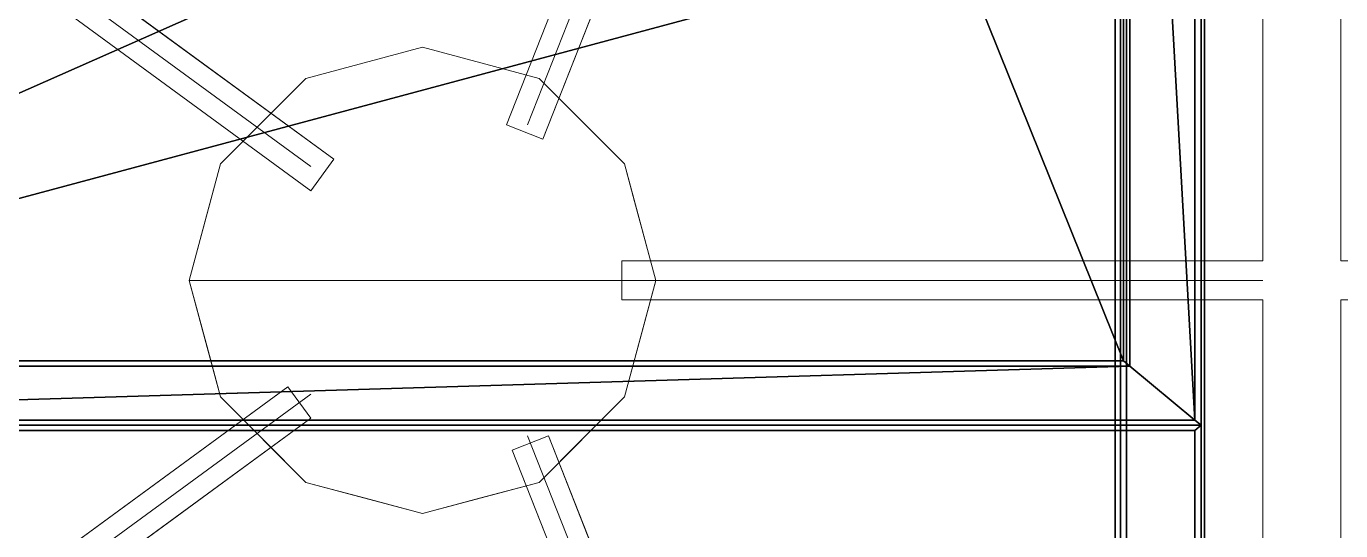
# Model space of a CAD drawing. Header units: inches. Extents: x 11 to 371, y 57 to 381.
# Drawn here: x 15.52 to 23.98, y 127.33 to 130.57 of the extents above; entities that cross this region are included whole.
import ezdxf

# ---------------------------------------------------------------- set-up
doc = ezdxf.new("R2010")
doc.units = ezdxf.units.IN
doc.header["$MEASUREMENT"] = 0
doc.layers.add('Equip', color=2, linetype='Continuous')
doc.layers.add('Stove', color=5, linetype='Continuous', lineweight=9)

# ---------------------------------------------------------------- blocks, each defined once
blk = doc.blocks.new('Range-Classic-D_83880-_3D_0')
for p, q in [((-7.7317, -6.625, 37.0625), (-10.75, -2.5, 37.0625)), ((-6.2683, -6.625, 37.0625), (-3.25, -2.5, 37.0625)), ((-8, -8.0192, 37.0625), (-13.5, -10.1875, 37.0625)), ((-6, -8.0192, 37.0625), (-0.5, -10.1875, 37.0625)), ((-7, -8.625, 37.0625), (-7, -12.75, 37.0625))]:
    blk.add_line(p, q)
for points in [[(-14.9375, 0, 2), (14.9375, 0, 2), (14.9375, -24.3125, 2), (-14.9375, -24.3125, 2)], [(-14.9375, 0, 35.5625), (-14.9375, -24.3125, 35.5625), (14.9375, -24.3125, 35.5625), (14.9375, 0, 35.5625)], [(-7.8866, -6.625, 36.5625), (-7.8866, -6.625, 37.0625), (-10.9049, -2.5, 37.0625), (-10.9049, -2.5, 36.5625)], [(-10.5951, -2.5, 37.0625), (-7.6848, -6.4774, 37.0625), (-7.6848, -6.4774, 36.5625), (-10.5951, -2.5, 36.5625)], [(-6.4232, -6.625, 36.5625), (-6.4232, -6.625, 37.0625), (-3.4049, -2.5, 37.0625), (-3.4049, -2.5, 36.5625)], [(-3.0951, -2.5, 37.0625), (-6.2214, -6.7726, 37.0625), (-6.2214, -6.7726, 36.5625), (-3.0951, -2.5, 36.5625)], [(-7.6848, -6.4774, 36.5625), (-7.6848, -6.4774, 37.0625), (-7.8866, -6.625, 37.0625), (-7.8866, -6.625, 36.5625)], [(-6.2214, -6.7726, 36.5625), (-6.2214, -6.7726, 37.0625), (-6.4232, -6.625, 37.0625), (-6.4232, -6.625, 36.5625)], [(-13.5, -10.0531, 37.0625), (-8.0917, -7.921, 37.0625), (-8.0917, -7.921, 36.5625), (-13.5, -10.0531, 36.5625)], [(-8.0917, -7.921, 37.0625), (-8, -8.1536, 37.0625), (-8, -8.1536, 36.5625), (-8.0917, -7.921, 36.5625)], [(-6.0917, -8.1174, 36.5625), (-6.0917, -8.1174, 37.0625), (-6, -7.8849, 37.0625), (-6, -7.8849, 36.5625)], [(-6, -7.8849, 36.5625), (-6, -7.8849, 37.0625), (-0.5, -10.0531, 37.0625), (-0.5, -10.0531, 36.5625)], [(-8, -8.1536, 36.5625), (-8, -8.1536, 37.0625), (-13.5, -10.3219, 37.0625), (-13.5, -10.3219, 36.5625)], [(-0.5, -10.3219, 36.5625), (-0.5, -10.3219, 37.0625), (-6.0917, -8.1174, 37.0625), (-6.0917, -8.1174, 36.5625)], [(-7.125, -8.625, 36.5625), (-7.125, -8.625, 37.0625), (-6.875, -8.625, 37.0625), (-6.875, -8.625, 36.5625)], [(-7.125, -12.75, 37.0625), (-7.125, -8.625, 37.0625), (-7.125, -8.625, 36.5625), (-7.125, -12.75, 36.5625)], [(-6.875, -8.625, 37.0625), (-6.875, -12.75, 37.0625), (-6.875, -12.75, 36.5625), (-6.875, -8.625, 36.5625)], [(-10.5951, -12.75, 36.5625), (-10.5951, -12.75, 37.0625), (-7.125, -12.75, 37.0625), (-7.125, -12.75, 36.5625)], [(-6.875, -12.75, 36.5625), (-6.875, -12.75, 37.0625), (-3.4049, -12.75, 37.0625), (-3.4049, -12.75, 36.5625)], [(-7.125, -13.25, 37.0625), (-10.5951, -13.25, 37.0625), (-10.5951, -13.25, 36.5625), (-7.125, -13.25, 36.5625)], [(-7.125, -17.375, 36.5625), (-7.125, -17.375, 37.0625), (-7.125, -13.25, 37.0625), (-7.125, -13.25, 36.5625)], [(-6.875, -13.25, 36.5625), (-6.875, -13.25, 37.0625), (-6.875, -17.375, 37.0625), (-6.875, -17.375, 36.5625)], [(-3.4049, -13.25, 37.0625), (-6.875, -13.25, 37.0625), (-6.875, -13.25, 36.5625), (-3.4049, -13.25, 36.5625)]]:
    blk.add_3dface(points)
for points, invisible_edges in [([(-10.5951, -2.5, 36.5625), (-7.6848, -6.4774, 36.5625), (-7.8866, -6.625, 36.5625), (-10.9049, -2.5, 36.5625)], 8), ([(-10.5951, -2.5, 37.0625), (-10.9049, -2.5, 37.0625), (-7.8866, -6.625, 37.0625), (-7.6848, -6.4774, 37.0625)], 1), ([(-3.4049, -2.5, 36.5625), (-3.0951, -2.5, 36.5625), (-6.2214, -6.7726, 36.5625), (-6.4232, -6.625, 36.5625)], 1), ([(-3.4049, -2.5, 37.0625), (-6.4232, -6.625, 37.0625), (-6.2214, -6.7726, 37.0625), (-3.0951, -2.5, 37.0625)], 8), ([(-7.75, -6.0447, 36.4375), (-7, -5.8437, 36.4375), (-7, -7.3438, 36.4375), (-8.299, -6.5938, 36.4375)], 4), ([(-7, -7.3438, 36.5625), (-7, -5.8437, 36.5625), (-7.75, -6.0447, 36.5625), (-8.299, -6.5938, 36.5625)], 8), ([(-7.75, -6.0447, 35.3125), (-7, -5.8437, 35.3125), (-7, -7.3438, 35.3125), (-8.299, -6.5938, 35.3125)], 4), ([(-7, -7.3438, 35.5625), (-7, -5.8437, 35.5625), (-7.75, -6.0447, 35.5625), (-8.299, -6.5938, 35.5625)], 8), ([(-7.75, -6.0447, 35.3125), (-7, -5.8437, 35.3125), (-7, -7.3438, 35.3125), (-8.299, -6.5938, 35.3125)], 4), ([(-7, -7.3438, 36.4375), (-7, -5.8437, 36.4375), (-7.75, -6.0447, 36.4375), (-8.299, -6.5938, 36.4375)], 8), ([(-7.375, -5.9442, 36.4375), (-7.5064, -5.9794, 36.5625), (-7.2532, -5.9116, 36.5625)], 13), ([(-7.375, -5.9442, 35.3125), (-7.5064, -5.9794, 35.5625), (-7.2532, -5.9116, 35.5625)], 13), ([(-7, -5.8437, 35.3125), (-7.4714, -5.9701, 35.3125), (-7.375, -5.9442, 36.4375)], 14), ([(-7.2532, -5.9116, 36.5625), (-7, -5.8437, 36.4375), (-7.375, -5.9442, 36.4375)], 13), ([(-7.2532, -5.9116, 35.5625), (-7, -5.8437, 35.3125), (-7.375, -5.9442, 35.3125)], 13), ([(-7.375, -5.9442, 36.4375), (-7, -5.8437, 36.4375), (-7, -5.8437, 35.3125)], 12), ([(-7.2532, -5.9116, 36.5625), (-7, -5.8437, 36.5625), (-7, -5.8437, 36.4375)], 12), ([(-7.2532, -5.9116, 35.5625), (-7, -5.8437, 35.5625), (-7, -5.8437, 35.3125)], 12), ([(-6.25, -6.0447, 36.4375), (-5.701, -6.5938, 36.4375), (-7, -7.3438, 36.4375), (-7, -5.8437, 36.4375)], 2), ([(-6.625, -5.9442, 36.4375), (-7, -5.8437, 36.4375), (-7, -5.8437, 36.5625), (-6.625, -5.9442, 36.5625)], 8), ([(-7, -7.3438, 36.5625), (-5.701, -6.5938, 36.5625), (-6.25, -6.0447, 36.5625), (-7, -5.8437, 36.5625)], 1), ([(-6.25, -6.0447, 35.3125), (-5.701, -6.5938, 35.3125), (-7, -7.3438, 35.3125), (-7, -5.8437, 35.3125)], 2), ([(-6.625, -5.9442, 35.3125), (-7, -5.8437, 35.3125), (-7, -5.8437, 35.5625), (-6.625, -5.9442, 35.5625)], 8), ([(-7, -7.3438, 35.5625), (-5.701, -6.5938, 35.5625), (-6.25, -6.0447, 35.5625), (-7, -5.8437, 35.5625)], 1), ([(-6.25, -6.0447, 35.3125), (-5.701, -6.5938, 35.3125), (-7, -7.3438, 35.3125), (-7, -5.8437, 35.3125)], 2), ([(-6.625, -5.9442, 36.4375), (-7, -5.8437, 35.3125), (-7, -5.8437, 36.4375)], 1), ([(-7, -5.8437, 35.3125), (-6.625, -5.9442, 36.4375), (-6.5286, -5.9701, 35.3125)], 3), ([(-7, -7.3438, 36.4375), (-5.701, -6.5938, 36.4375), (-6.25, -6.0447, 36.4375), (-7, -5.8437, 36.4375)], 1), ([(-7.75, -6.0447, 36.4375), (-7.5064, -5.9794, 36.5625), (-7.375, -5.9442, 36.4375)], 3), ([(-7.75, -6.0447, 35.3125), (-7.5064, -5.9794, 35.5625), (-7.375, -5.9442, 35.3125)], 3), ([(-7.4714, -5.9701, 35.3125), (-7.75, -6.0447, 36.4375), (-7.375, -5.9442, 36.4375)], 13), ([(-7.75, -6.0447, 35.3125), (-7.75, -6.0447, 36.4375), (-7.4714, -5.9701, 35.3125)], 3), ([(-7.5064, -5.9794, 36.5625), (-7.75, -6.0447, 36.4375), (-7.75, -6.0447, 36.5625)], 3), ([(-7.5064, -5.9794, 35.5625), (-7.75, -6.0447, 35.3125), (-7.75, -6.0447, 35.5625)], 3), ([(-6.625, -5.9442, 36.5625), (-6.25, -6.0447, 36.5625), (-6.25, -6.0447, 36.4375), (-6.625, -5.9442, 36.4375)], 10), ([(-6.625, -5.9442, 35.5625), (-6.25, -6.0447, 35.5625), (-6.25, -6.0447, 35.3125), (-6.625, -5.9442, 35.3125)], 10), ([(-6.25, -6.0447, 36.4375), (-6.5286, -5.9701, 35.3125), (-6.625, -5.9442, 36.4375)], 3), ([(-6.25, -6.0447, 36.4375), (-6.25, -6.0447, 35.3125), (-6.5286, -5.9701, 35.3125)], 13), ([(-7.75, -6.0447, 36.4375), (-8.0245, -6.3192, 36.4375), (-8.0245, -6.3192, 36.5625), (-7.75, -6.0447, 36.5625)], 10), ([(-7.75, -6.0447, 35.3125), (-8.0245, -6.3192, 35.3125), (-8.0245, -6.3192, 35.5625), (-7.75, -6.0447, 35.5625)], 10), ([(-7.75, -6.0447, 36.4375), (-7.75, -6.0447, 35.3125), (-8.0245, -6.3192, 35.3125), (-8.0245, -6.3192, 36.4375)], 5), ([(-6.25, -6.0447, 36.5625), (-5.9755, -6.3192, 36.5625), (-5.9755, -6.3192, 36.4375), (-6.25, -6.0447, 36.4375)], 10), ([(-6.25, -6.0447, 35.5625), (-5.9755, -6.3192, 35.5625), (-5.9755, -6.3192, 35.3125), (-6.25, -6.0447, 35.3125)], 10), ([(-5.9755, -6.3192, 35.3125), (-6.25, -6.0447, 35.3125), (-6.25, -6.0447, 36.4375), (-5.9755, -6.3192, 36.4375)], 10), ([(-8.0245, -6.3192, 36.4375), (-8.299, -6.5938, 36.4375), (-8.299, -6.5938, 36.5625), (-8.0245, -6.3192, 36.5625)], 10), ([(-8.0245, -6.3192, 35.3125), (-8.299, -6.5938, 35.3125), (-8.299, -6.5938, 35.5625), (-8.0245, -6.3192, 35.5625)], 10), ([(-8.299, -6.5938, 35.3125), (-8.299, -6.5938, 36.4375), (-8.0245, -6.3192, 36.4375), (-8.0245, -6.3192, 35.3125)], 5), ([(-5.9755, -6.3192, 36.5625), (-5.701, -6.5938, 36.5625), (-5.701, -6.5938, 36.4375), (-5.9755, -6.3192, 36.4375)], 10), ([(-5.9755, -6.3192, 35.5625), (-5.701, -6.5938, 35.5625), (-5.701, -6.5938, 35.3125), (-5.9755, -6.3192, 35.3125)], 10), ([(-5.701, -6.5938, 35.3125), (-5.9755, -6.3192, 35.3125), (-5.9755, -6.3192, 36.4375), (-5.701, -6.5938, 36.4375)], 10), ([(-8.5, -7.3438, 36.4375), (-8.299, -6.5938, 36.4375), (-7, -7.3438, 36.4375), (-8.299, -8.0938, 36.4375)], 6), ([(-8.299, -6.5938, 36.5625), (-8.5, -7.3438, 36.5625), (-7, -7.3438, 36.5625)], 14), ([(-8.5, -7.3438, 35.3125), (-8.299, -6.5938, 35.3125), (-7, -7.3438, 35.3125), (-8.299, -8.0938, 35.3125)], 6), ([(-8.299, -6.5938, 35.5625), (-8.5, -7.3438, 35.5625), (-7, -7.3438, 35.5625)], 14), ([(-8.5, -7.3438, 35.3125), (-8.299, -6.5938, 35.3125), (-7, -7.3438, 35.3125), (-8.299, -8.0938, 35.3125)], 6), ([(-8.299, -6.5938, 36.4375), (-8.5, -7.3438, 36.4375), (-7, -7.3438, 36.4375)], 14), ([(-8.3995, -6.9688, 36.5625), (-8.299, -6.5938, 36.5625), (-8.299, -6.5938, 36.4375), (-8.3995, -6.9688, 36.4375)], 10), ([(-8.3995, -6.9688, 35.5625), (-8.299, -6.5938, 35.5625), (-8.299, -6.5938, 35.3125), (-8.3995, -6.9688, 35.3125)], 10), ([(-8.299, -6.5938, 36.4375), (-8.299, -6.5938, 35.3125), (-8.3995, -6.9688, 35.3125), (-8.3995, -6.9688, 36.4375)], 5), ([(-7, -7.3438, 36.4375), (-5.701, -6.5938, 36.4375), (-5.5, -7.3438, 36.4375), (-5.701, -8.0938, 36.4375)], 9), ([(-5.5, -7.3438, 36.5625), (-5.701, -6.5938, 36.5625), (-7, -7.3438, 36.5625), (-5.701, -8.0938, 36.5625)], 6), ([(-7, -7.3438, 35.3125), (-5.701, -6.5938, 35.3125), (-5.5, -7.3438, 35.3125), (-5.701, -8.0938, 35.3125)], 9), ([(-5.5, -7.3438, 35.5625), (-5.701, -6.5938, 35.5625), (-7, -7.3438, 35.5625), (-5.701, -8.0938, 35.5625)], 6), ([(-7, -7.3438, 35.3125), (-5.701, -6.5938, 35.3125), (-5.5, -7.3438, 35.3125), (-5.701, -8.0938, 35.3125)], 9), ([(-5.5, -7.3438, 36.4375), (-5.701, -6.5938, 36.4375), (-7, -7.3438, 36.4375), (-5.701, -8.0938, 36.4375)], 6), ([(-5.6005, -6.9688, 36.4375), (-5.701, -6.5938, 36.4375), (-5.701, -6.5938, 36.5625), (-5.6005, -6.9688, 36.5625)], 10), ([(-5.6005, -6.9688, 35.3125), (-5.701, -6.5938, 35.3125), (-5.701, -6.5938, 35.5625), (-5.6005, -6.9688, 35.5625)], 10), ([(-5.701, -6.5938, 36.4375), (-5.6005, -6.9688, 36.4375), (-5.6005, -6.9688, 35.3125), (-5.701, -6.5938, 35.3125)], 10), ([(-8.5, -7.3438, 36.5625), (-8.3995, -6.9688, 36.5625), (-8.3995, -6.9688, 36.4375), (-8.5, -7.3438, 36.4375)], 10), ([(-8.5, -7.3438, 35.5625), (-8.3995, -6.9688, 35.5625), (-8.3995, -6.9688, 35.3125), (-8.5, -7.3438, 35.3125)], 10), ([(-8.5, -7.3438, 35.3125), (-8.5, -7.3438, 36.4375), (-8.3995, -6.9688, 36.4375), (-8.3995, -6.9688, 35.3125)], 5), ([(-5.5, -7.3438, 36.4375), (-5.6005, -6.9688, 36.4375), (-5.6005, -6.9688, 36.5625), (-5.5, -7.3438, 36.5625)], 10), ([(-5.5, -7.3438, 35.3125), (-5.6005, -6.9688, 35.3125), (-5.6005, -6.9688, 35.5625), (-5.5, -7.3438, 35.5625)], 10), ([(-5.6005, -6.9688, 36.4375), (-5.5, -7.3438, 36.4375), (-5.5, -7.3438, 35.3125), (-5.6005, -6.9688, 35.3125)], 10), ([(-8.5, -7.3438, 36.4375), (-8.3995, -7.7188, 36.4375), (-8.3995, -7.7188, 36.5625), (-8.5, -7.3438, 36.5625)], 10), ([(-8.299, -8.0938, 36.5625), (-7.75, -8.6428, 36.5625), (-7, -7.3438, 36.5625), (-8.5, -7.3438, 36.5625)], 6), ([(-8.5, -7.3438, 35.3125), (-8.3995, -7.7188, 35.3125), (-8.3995, -7.7188, 35.5625), (-8.5, -7.3438, 35.5625)], 10), ([(-8.299, -8.0938, 35.5625), (-7.75, -8.6428, 35.5625), (-7, -7.3438, 35.5625), (-8.5, -7.3438, 35.5625)], 6), ([(-8.3995, -7.7188, 36.4375), (-8.5, -7.3438, 36.4375), (-8.5, -7.3438, 35.3125), (-8.3995, -7.7188, 35.3125)], 10), ([(-8.299, -8.0938, 36.4375), (-7.75, -8.6428, 36.4375), (-7, -7.3438, 36.4375), (-8.5, -7.3438, 36.4375)], 6), ([(-7.75, -8.6428, 36.4375), (-8.299, -8.0938, 36.4375), (-7, -7.3438, 36.4375), (-7, -8.8438, 36.4375)], 2), ([(-7.75, -8.6428, 35.3125), (-8.299, -8.0938, 35.3125), (-7, -7.3438, 35.3125), (-7, -8.8438, 35.3125)], 2), ([(-7.75, -8.6428, 35.3125), (-8.299, -8.0938, 35.3125), (-7, -7.3438, 35.3125), (-7, -8.8438, 35.3125)], 2), ([(-7.75, -8.6428, 36.5625), (-7, -8.8438, 36.5625), (-7, -7.3438, 36.5625)], 12), ([(-7.75, -8.6428, 35.5625), (-7, -8.8438, 35.5625), (-7, -7.3438, 35.5625)], 12), ([(-7.75, -8.6428, 36.4375), (-7, -8.8438, 36.4375), (-7, -7.3438, 36.4375)], 12), ([(-7, -7.3438, 36.4375), (-5.701, -8.0938, 36.4375), (-6.25, -8.6428, 36.4375), (-7, -8.8438, 36.4375)], 1), ([(-6.25, -8.6428, 36.5625), (-5.701, -8.0938, 36.5625), (-7, -7.3438, 36.5625), (-7, -8.8438, 36.5625)], 2), ([(-7, -7.3438, 35.3125), (-5.701, -8.0938, 35.3125), (-6.25, -8.6428, 35.3125), (-7, -8.8438, 35.3125)], 1), ([(-6.25, -8.6428, 35.5625), (-5.701, -8.0938, 35.5625), (-7, -7.3438, 35.5625), (-7, -8.8438, 35.5625)], 2), ([(-7, -7.3438, 35.3125), (-5.701, -8.0938, 35.3125), (-6.25, -8.6428, 35.3125), (-7, -8.8438, 35.3125)], 1), ([(-6.25, -8.6428, 36.4375), (-5.701, -8.0938, 36.4375), (-7, -7.3438, 36.4375), (-7, -8.8438, 36.4375)], 2), ([(-5.5, -7.3438, 36.5625), (-5.6005, -7.7188, 36.5625), (-5.6005, -7.7188, 36.4375), (-5.5, -7.3438, 36.4375)], 10), ([(-5.5, -7.3438, 35.5625), (-5.6005, -7.7188, 35.5625), (-5.6005, -7.7188, 35.3125), (-5.5, -7.3438, 35.3125)], 10), ([(-5.6005, -7.7188, 35.3125), (-5.5, -7.3438, 35.3125), (-5.5, -7.3438, 36.4375), (-5.6005, -7.7188, 36.4375)], 10), ([(-8.3995, -7.7188, 36.4375), (-8.299, -8.0938, 36.4375), (-8.299, -8.0938, 36.5625), (-8.3995, -7.7188, 36.5625)], 10), ([(-8.3995, -7.7188, 35.3125), (-8.299, -8.0938, 35.3125), (-8.299, -8.0938, 35.5625), (-8.3995, -7.7188, 35.5625)], 10), ([(-8.299, -8.0938, 36.4375), (-8.3995, -7.7188, 36.4375), (-8.3995, -7.7188, 35.3125), (-8.299, -8.0938, 35.3125)], 10), ([(-5.6005, -7.7188, 36.5625), (-5.701, -8.0938, 36.5625), (-5.701, -8.0938, 36.4375), (-5.6005, -7.7188, 36.4375)], 10), ([(-5.6005, -7.7188, 35.5625), (-5.701, -8.0938, 35.5625), (-5.701, -8.0938, 35.3125), (-5.6005, -7.7188, 35.3125)], 10), ([(-5.6005, -7.7188, 36.4375), (-5.701, -8.0938, 36.4375), (-5.701, -8.0938, 35.3125), (-5.6005, -7.7188, 35.3125)], 10), ([(-8, -8.1536, 36.5625), (-13.5, -10.3219, 36.5625), (-13.5, -10.0531, 36.5625), (-8.0917, -7.921, 36.5625)], 2), ([(-13.5, -10.0531, 37.0625), (-13.5, -10.3219, 37.0625), (-8, -8.1536, 37.0625), (-8.0917, -7.921, 37.0625)], 1), ([(-6.0917, -8.1174, 36.5625), (-6, -7.8849, 36.5625), (-0.5, -10.0531, 36.5625), (-0.5, -10.3219, 36.5625)], 4), ([(-6.0917, -8.1174, 37.0625), (-0.5, -10.3219, 37.0625), (-0.5, -10.0531, 37.0625), (-6, -7.8849, 37.0625)], 2), ([(-8.0245, -8.3683, 36.5625), (-8.299, -8.0938, 36.5625), (-8.299, -8.0938, 36.4375), (-8.0245, -8.3683, 36.4375)], 10), ([(-8.0245, -8.3683, 35.5625), (-8.299, -8.0938, 35.5625), (-8.299, -8.0938, 35.3125), (-8.0245, -8.3683, 35.3125)], 10), ([(-8.299, -8.0938, 35.3125), (-8.0245, -8.3683, 35.3125), (-8.0245, -8.3683, 36.4375), (-8.299, -8.0938, 36.4375)], 10), ([(-5.9755, -8.3683, 36.4375), (-5.701, -8.0938, 36.4375), (-5.701, -8.0938, 36.5625), (-5.9755, -8.3683, 36.5625)], 10), ([(-5.9755, -8.3683, 35.3125), (-5.701, -8.0938, 35.3125), (-5.701, -8.0938, 35.5625), (-5.9755, -8.3683, 35.5625)], 10), ([(-5.701, -8.0938, 36.4375), (-5.9755, -8.3683, 36.4375), (-5.9755, -8.3683, 35.3125), (-5.701, -8.0938, 35.3125)], 10), ([(-7.75, -8.6428, 36.5625), (-8.0245, -8.3683, 36.5625), (-8.0245, -8.3683, 36.4375), (-7.75, -8.6428, 36.4375)], 10), ([(-7.75, -8.6428, 35.5625), (-8.0245, -8.3683, 35.5625), (-8.0245, -8.3683, 35.3125), (-7.75, -8.6428, 35.3125)], 10), ([(-8.0245, -8.3683, 35.3125), (-7.75, -8.6428, 35.3125), (-7.75, -8.6428, 36.4375), (-8.0245, -8.3683, 36.4375)], 10), ([(-6.25, -8.6428, 36.4375), (-5.9755, -8.3683, 36.4375), (-5.9755, -8.3683, 36.5625), (-6.25, -8.6428, 36.5625)], 10), ([(-6.25, -8.6428, 35.3125), (-5.9755, -8.3683, 35.3125), (-5.9755, -8.3683, 35.5625), (-6.25, -8.6428, 35.5625)], 10), ([(-5.9755, -8.3683, 36.4375), (-6.25, -8.6428, 36.4375), (-6.25, -8.6428, 35.3125), (-5.9755, -8.3683, 35.3125)], 10), ([(-7.375, -8.7433, 36.5625), (-7.75, -8.6428, 36.5625), (-7.75, -8.6428, 36.4375), (-7.375, -8.7433, 36.4375)], 10), ([(-7.375, -8.7433, 35.5625), (-7.75, -8.6428, 35.5625), (-7.75, -8.6428, 35.3125), (-7.375, -8.7433, 35.3125)], 10), ([(-7.75, -8.6428, 36.4375), (-7.4714, -8.7174, 35.3125), (-7.375, -8.7433, 36.4375)], 3), ([(-7.75, -8.6428, 36.4375), (-7.75, -8.6428, 35.3125), (-7.4714, -8.7174, 35.3125)], 13), ([(-7.125, -8.625, 36.5625), (-6.875, -8.625, 36.5625), (-6.875, -12.75, 36.5625), (-7.125, -12.75, 36.5625)], 4), ([(-6.875, -12.75, 37.0625), (-6.875, -8.625, 37.0625), (-7.125, -8.625, 37.0625), (-7.125, -12.75, 37.0625)], 8), ([(-6.625, -8.7433, 36.4375), (-6.4936, -8.7081, 36.5625), (-6.7468, -8.7759, 36.5625)], 13), ([(-6.625, -8.7433, 35.3125), (-6.4936, -8.7081, 35.5625), (-6.7468, -8.7759, 35.5625)], 13), ([(-6.25, -8.6428, 36.4375), (-6.4936, -8.7081, 36.5625), (-6.625, -8.7433, 36.4375)], 3), ([(-6.25, -8.6428, 35.3125), (-6.4936, -8.7081, 35.5625), (-6.625, -8.7433, 35.3125)], 3), ([(-6.625, -8.7433, 36.4375), (-6.625, -8.7433, 35.3125), (-6.25, -8.6428, 35.3125), (-6.25, -8.6428, 36.4375)], 5), ([(-6.4936, -8.7081, 36.5625), (-6.25, -8.6428, 36.4375), (-6.25, -8.6428, 36.5625)], 3), ([(-6.4936, -8.7081, 35.5625), (-6.25, -8.6428, 35.3125), (-6.25, -8.6428, 35.5625)], 3), ([(-7, -8.8438, 35.3125), (-7.375, -8.7433, 36.4375), (-7.4714, -8.7174, 35.3125)], 3), ([(-7.375, -8.7433, 36.4375), (-7, -8.8438, 36.4375), (-7, -8.8438, 36.5625), (-7.375, -8.7433, 36.5625)], 8), ([(-7.375, -8.7433, 35.3125), (-7, -8.8438, 35.3125), (-7, -8.8438, 35.5625), (-7.375, -8.7433, 35.5625)], 8), ([(-7.375, -8.7433, 36.4375), (-7, -8.8438, 35.3125), (-7, -8.8438, 36.4375)], 1), ([(-6.7468, -8.7759, 36.5625), (-7, -8.8438, 36.4375), (-6.625, -8.7433, 36.4375)], 13), ([(-6.7468, -8.7759, 35.5625), (-7, -8.8438, 35.3125), (-6.625, -8.7433, 35.3125)], 13), ([(-6.625, -8.7433, 35.3125), (-6.625, -8.7433, 36.4375), (-7, -8.8438, 36.4375), (-7, -8.8438, 35.3125)], 1), ([(-6.7468, -8.7759, 36.5625), (-7, -8.8438, 36.5625), (-7, -8.8438, 36.4375)], 12), ([(-6.7468, -8.7759, 35.5625), (-7, -8.8438, 35.5625), (-7, -8.8438, 35.3125)], 12), ([(-10.5951, -13.25, 36.5625), (-10.9049, -12.75, 36.5625), (-10.5951, -12.75, 36.5625), (-7.125, -13.25, 36.5625)], 7), ([(-7.125, -13.25, 36.5625), (-10.5951, -12.75, 36.5625), (-7.125, -12.75, 36.5625), (-6.875, -13.25, 36.5625)], 13), ([(-10.5951, -13.25, 37.0625), (-7.125, -13.25, 37.0625), (-7.125, -12.75, 37.0625), (-10.5951, -12.75, 37.0625)], 10), ([(-6.875, -12.75, 36.5625), (-3.4049, -12.75, 36.5625), (-6.875, -13.25, 36.5625), (-7.125, -12.75, 36.5625)], 14), ([(-6.875, -13.25, 37.0625), (-3.4049, -13.25, 37.0625), (-6.875, -12.75, 37.0625), (-7.125, -13.25, 37.0625)], 14), ([(-3.4049, -12.75, 36.5625), (-3.0951, -12.75, 36.5625), (-3.4049, -13.25, 36.5625), (-6.875, -13.25, 36.5625)], 11), ([(-3.4049, -13.25, 37.0625), (-3.0951, -13.25, 37.0625), (-3.4049, -12.75, 37.0625), (-6.875, -12.75, 37.0625)], 11), ([(-6.875, -13.25, 36.5625), (-6.875, -17.375, 36.5625), (-7.125, -17.375, 36.5625), (-7.125, -13.25, 36.5625)], 8), ([(-6.875, -13.25, 37.0625), (-7.125, -13.25, 37.0625), (-7.125, -17.375, 37.0625), (-6.875, -17.375, 37.0625)], 1)]:
    blk.add_3dface(points, dxfattribs=dict(invisible_edges=invisible_edges))
at = {"layer": 'Stove', "invisible_edges": 15}
blk.add_3dface([(-7.125, -13.25, 37.0625), (-6.875, -12.75, 37.0625), (-7.125, -12.75, 37.0625)], dxfattribs=at)
blk = doc.blocks.new('Millennia 36 Wall Hood - Model MH3612S 1292842009')
mesh = blk.add_polyface()
corners = [(35.835, -25.46), (0.04, -25.46), (0.04, -22.2069), (35.1833, -22.2069), (35.1833, -0.41), (35.1803, 0), (35.835, 0), (35.835, -0.41)]
mesh.append_faces([[corners[k] for k in face] for face in [(0, 6, 7)]], dxfattribs={"vtx0": -1})
mesh.append_faces([[corners[k] for k in face] for face in [(0, 2, 3), (0, 3, 4), (0, 4, 5), (0, 5, 6)]], dxfattribs={"vtx0": -1, "vtx2": -1})
mesh.append_faces([[corners[k] for k in face] for face in [(0, 1, 2)]], dxfattribs={"vtx2": -1})
mesh = blk.add_polyface()
corners = [(35.835, -0.04, 12), (0.04, -0.04, 12), (0.04, -11.8399, 12), (35.835, -11.8399, 12)]
mesh.append_faces([[corners[k] for k in face] for face in [(0, 1, 2, 3)]])
mesh = blk.add_polyface()
corners = [(0.7717, -11.8743, 11.8044), (0.7717, -0.41, 11.8044), (35.1033, -0.41, 11.8044), (35.1033, -11.8743, 11.8044)]
mesh.append_faces([[corners[k] for k in face] for face in [(0, 1, 2, 3)]])
mesh = blk.add_polyface()
corners = [(8.4406, -12.3923, 1.8366), (8.4006, -12.3523, 1.7966), (8.4006, -0.432, 1.7966), (8.4406, -0.392, 1.8366)]
mesh.append_faces([[corners[k] for k in face] for face in [(0, 1, 2, 3)]])
mesh = blk.add_polyface()
corners = [(8.4401, -12.3923, 1.9216), (8.4401, -0.4096, 1.9216), (8.4401, -0.4096, 1.8366), (8.4401, -12.3923, 1.8366)]
mesh.append_faces([[corners[k] for k in face] for face in [(0, 1, 2, 3)]])
mesh = blk.add_polyface()
corners = [(8.4801, -12.3523, 1.7966), (8.4401, -12.3923, 1.8366), (8.4401, -0.4096, 1.8366), (8.4807, -0.4489, 1.7966)]
mesh.append_faces([[corners[k] for k in face] for face in [(0, 1, 2, 3)]])
mesh = blk.add_polyface()
corners = [(8.4406, -0.392, 1.9216), (8.4406, -12.3923, 1.9216), (8.4406, -12.3923, 1.8366), (8.4406, -0.392, 1.8366)]
mesh.append_faces([[corners[k] for k in face] for face in [(0, 1, 2, 3)]])
mesh = blk.add_polyface()
corners = [(0.812, -0.432, 1.7966), (8.4006, -0.432, 1.7966), (8.4006, -12.3523, 1.7966), (0.812, -12.3523, 1.7966)]
mesh.append_faces([[corners[k] for k in face] for face in [(0, 1, 2, 3)]])
mesh = blk.add_polyface()
corners = [(8.4801, -12.3523, 1.7966), (8.4807, -0.4489, 1.7966), (17.8978, -0.4489, 1.7966), (17.48, -0.8537, 1.7966), (8.8988, -0.8537, 1.7966), (8.8994, -11.9333, 1.7966), (17.4794, -11.9333, 1.7966), (17.48, -0.8537, 1.7966), (17.8978, -0.4489, 1.7966), (17.8985, -12.3523, 1.7966)]
mesh.append_faces([[corners[k] for k in face] for face in [(1, 3, 4), (1, 4, 5), (6, 8, 9), (6, 9, 0), (0, 5, 6)]], dxfattribs={"vtx0": -1, "vtx2": -1})
mesh.append_faces([[corners[k] for k in face] for face in [(1, 2, 3), (6, 7, 8), (0, 1, 5)]], dxfattribs={"vtx1": -1, "vtx2": -1})
mesh = blk.add_polyface()
corners = [(8.9394, -11.8933, 1.8366), (8.8994, -11.9333, 1.7966), (8.8988, -0.8537, 1.7966), (8.9394, -0.893, 1.8366)]
mesh.append_faces([[corners[k] for k in face] for face in [(0, 1, 2, 3)]])
mesh = blk.add_polyface()
corners = [(8.9394, -11.8933, 1.8366), (8.9394, -0.893, 1.8366), (8.9394, -0.893, 1.9216), (8.9394, -11.8933, 1.9216)]
mesh.append_faces([[corners[k] for k in face] for face in [(0, 1, 2, 3)]])
mesh = blk.add_polyface()
corners = [(8.9394, -0.893, 1.9216), (17.4394, -0.893, 1.9216), (17.4394, -10.821, 1.9216), (17.4394, -11.8933, 1.9216), (14.2282, -11.8933, 1.9216), (14.2282, -10.821, 1.9216), (12.1506, -10.821, 1.9216), (12.1506, -11.8933, 1.9216), (8.9394, -11.8933, 1.9216)]
mesh.append_faces([[corners[k] for k in face] for face in [(0, 3, 5)]], dxfattribs={"vtx0": -1, "vtx1": -1, "vtx2": -1})
mesh.append_faces([[corners[k] for k in face] for face in [(0, 2, 3), (6, 8, 0), (0, 5, 6)]], dxfattribs={"vtx0": -1, "vtx2": -1})
mesh.append_faces([[corners[k] for k in face] for face in [(0, 1, 2), (3, 4, 5), (6, 7, 8)]], dxfattribs={"vtx2": -1})
mesh = blk.add_polyface()
corners = [(35.835, -11.9116, 11.9756), (35.835, -11.8399, 12), (0.04, -11.8399, 12), (0.04, -11.9116, 11.9756)]
mesh.append_faces([[corners[k] for k in face] for face in [(0, 1, 2, 3)]])
mesh = blk.add_polyface()
corners = [(35.835, -25.4662, 1.5838), (35.835, -11.9116, 11.9756), (0.04, -11.9116, 11.9756), (0.04, -25.4662, 1.5838)]
mesh.append_faces([[corners[k] for k in face] for face in [(0, 1, 2, 3)]])
mesh = blk.add_polyface()
corners = [(0.7717, -11.8743, 11.8044), (35.1033, -11.8743, 11.8044), (35.1033, -12.4139, 11.354), (0.7717, -12.4139, 11.354)]
mesh.append_faces([[corners[k] for k in face] for face in [(0, 1, 2, 3)]])
mesh = blk.add_polyface()
corners = [(8.8994, -11.9333, 1.7966), (8.9394, -11.8933, 1.8366), (17.4394, -11.8933, 1.8366), (17.4794, -11.9333, 1.7966)]
mesh.append_faces([[corners[k] for k in face] for face in [(0, 1, 2, 3)]])
mesh = blk.add_polyface()
corners = [(8.9394, -11.8933, 1.9216), (17.4394, -11.8933, 1.9216), (17.4394, -11.8933, 1.8366), (8.9394, -11.8933, 1.8366)]
mesh.append_faces([[corners[k] for k in face] for face in [(0, 1, 2, 3)]])
mesh = blk.add_polyface()
corners = [(35.1033, -22.2069, 1.7497), (0.7717, -22.2069, 1.7497), (0.7717, -12.4139, 1.7497), (35.1033, -12.4139, 1.7497)]
mesh.append_faces([[corners[k] for k in face] for face in [(0, 1, 2, 3)]])
mesh = blk.add_polyface()
corners = [(0.7717, -12.4139, 1.7497), (0.7717, -12.4139, 11.3522), (35.1033, -12.4139, 11.3522), (35.1033, -12.4139, 1.7497)]
mesh.append_faces([[corners[k] for k in face] for face in [(0, 1, 2, 3)]])
mesh = blk.add_polyface()
corners = [(0.772, -12.3923, 1.8366), (0.812, -12.3523, 1.7966), (8.4006, -12.3523, 1.7966), (8.4406, -12.3923, 1.8366)]
mesh.append_faces([[corners[k] for k in face] for face in [(0, 1, 2, 3)]])
mesh = blk.add_polyface()
corners = [(8.4406, -12.3923, 1.9216), (0.772, -12.3923, 1.9216), (0.772, -12.3923, 1.8366), (8.4406, -12.3923, 1.8366)]
mesh.append_faces([[corners[k] for k in face] for face in [(0, 1, 2, 3)]])
mesh = blk.add_polyface()
corners = [(17.8985, -12.3523, 1.7966), (17.9384, -12.3923, 1.8366), (8.4401, -12.3923, 1.8366), (8.4801, -12.3523, 1.7966)]
mesh.append_faces([[corners[k] for k in face] for face in [(0, 1, 2, 3)]])
mesh = blk.add_polyface()
corners = [(17.9384, -12.3923, 1.9216), (8.4401, -12.3923, 1.9216), (8.4401, -12.3923, 1.8366), (17.9384, -12.3923, 1.8366)]
mesh.append_faces([[corners[k] for k in face] for face in [(0, 1, 2, 3)]])

msp = doc.modelspace()

# ---------------------------------------------------------------- block references
at = {"layer": 'Equip', "xscale": 0.83, "rotation": 90}
msp.add_blockref('Millennia 36 Wall Hood - Model MH3612S 1292842009', (10.6865, 121, 57.04), dxfattribs=at)
at = {"layer": 'Stove', "rotation": 90}
msp.add_blockref('Range-Classic-D_83880-_3D_0', (10.7265, 135.9375), dxfattribs=at)

doc.saveas('drawing.dxf')
